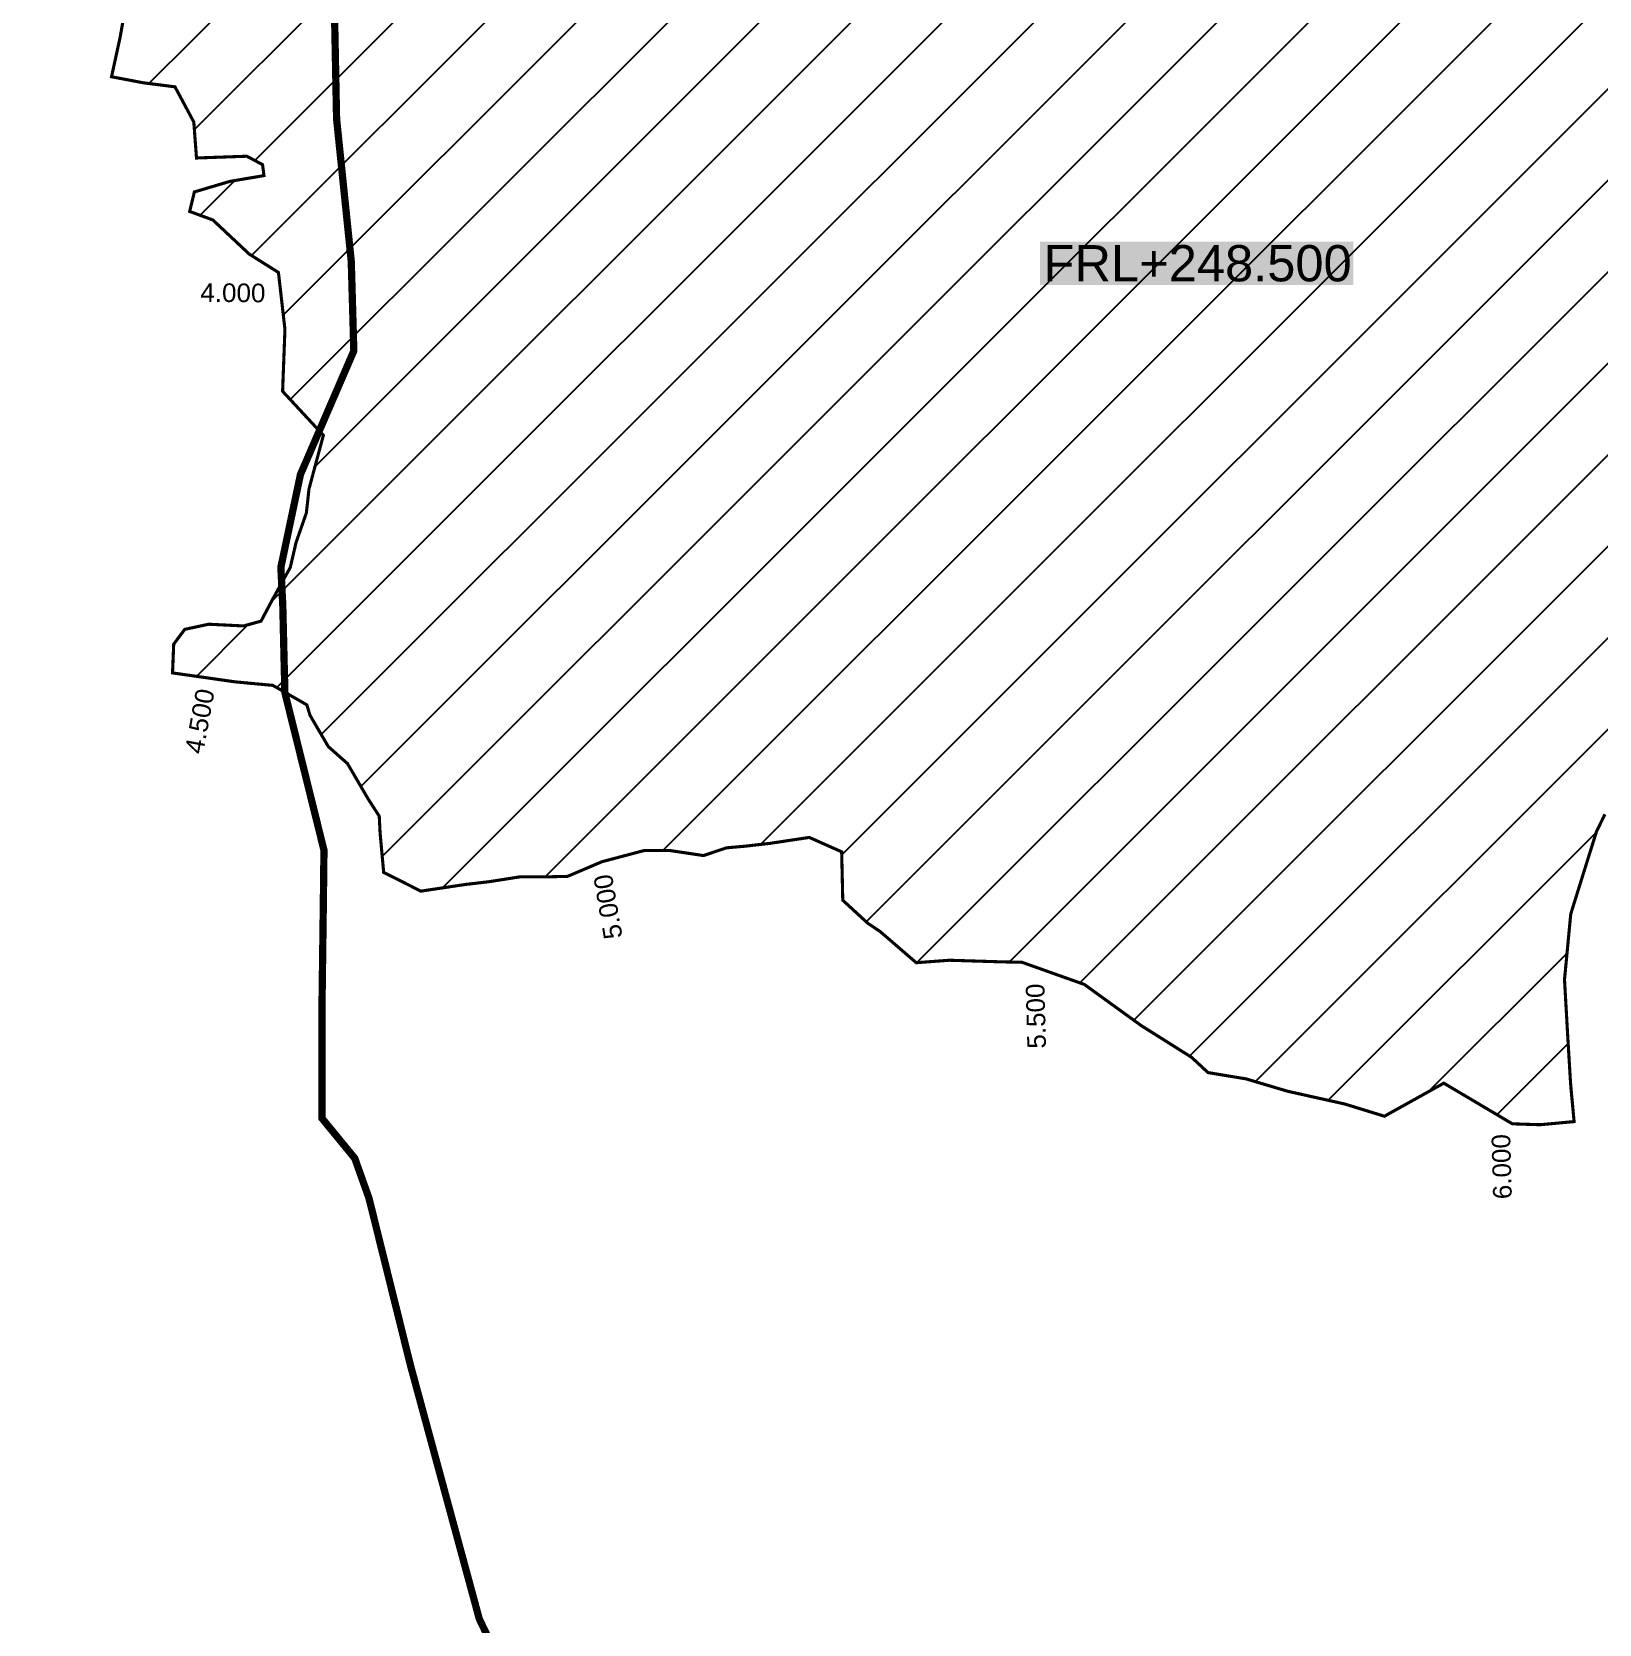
# Model space of a CAD drawing. Header units: inches. Extents: x 174104 to 230935, y 1583276 to 1631460.
# Drawn here: x 191586 to 193099, y 1608136 to 1609675 of the extents above; entities that cross this region are included whole.
import ezdxf
from ezdxf.enums import TextEntityAlignment as Align

# ---------------------------------------------------------------- set-up
doc = ezdxf.new("R2010")
doc.units = ezdxf.units.IN
doc.header["$LTSCALE"] = 15
doc.header["$MEASUREMENT"] = 0
doc.linetypes.add('HIDDEN2', pattern=[0.1875, 0.125, -0.0625])
for name, color, linetype in [('CSMark', 72, 'Continuous'), ('STRUCTURE', 5, 'Continuous'), ('text2', 7, 'Continuous'), ('VILLAGE BOUNDRY', 5, 'Continuous')]:
    doc.layers.add(name, color=color, linetype=linetype)
doc.styles.get("Standard").update_dxf_attribs({"font": 'arial.ttf'})

msp = doc.modelspace()

# ---------------------------------------------------------------- hatches: boundary and pattern name
at = {"layer": 'text2'}
h = msp.add_hatch(dxfattribs=at)
h.set_pattern_fill('ANSI31', color=4, scale=500)
edge = h.paths.add_edge_path()
edge.add_line((193072.047, 1608656.197), (193075.28, 1608621.83))
edge.add_line((193075.28, 1608621.83), (193042.391, 1608618.792))
edge.add_line((193042.391, 1608618.792), (193015.613, 1608619.682))
edge.add_line((193015.613, 1608619.682), (192949.437, 1608658.959))
edge.add_line((192949.437, 1608658.959), (192892.073, 1608627.018))
edge.add_line((192892.073, 1608627.018), (192853.739, 1608638.826))
edge.add_line((192853.739, 1608638.826), (192798.668, 1608651.126))
edge.add_line((192798.668, 1608651.126), (192758.483, 1608663.086))
edge.add_line((192758.483, 1608663.086), (192721.694, 1608669.166))
edge.add_line((192721.694, 1608669.166), (192705.876, 1608683.903))
edge.add_line((192705.876, 1608683.903), (192657.044, 1608714.682))
edge.add_line((192657.044, 1608714.682), (192602.323, 1608754.298))
edge.add_line((192602.323, 1608754.298), (192542.095, 1608775.732))
edge.add_line((192542.095, 1608775.732), (192520.301, 1608776.213))
edge.add_line((192520.301, 1608776.213), (192471.881, 1608777.712))
edge.add_line((192471.881, 1608777.712), (192439.916, 1608775.336))
edge.add_line((192439.916, 1608775.336), (192405.025, 1608805.481))
edge.add_line((192405.025, 1608805.481), (192393.17, 1608813.432))
edge.add_line((192393.17, 1608813.432), (192368.967, 1608835.668))
edge.add_line((192368.967, 1608835.668), (192367.896, 1608882.485))
edge.add_line((192367.896, 1608882.485), (192336.607, 1608896.374))
edge.add_line((192336.607, 1608896.374), (192298.694, 1608890.646))
edge.add_line((192298.694, 1608890.646), (192274.076, 1608887.855))
edge.add_line((192274.076, 1608887.855), (192256.596, 1608886.329))
edge.add_line((192256.596, 1608886.329), (192234.462, 1608878.841))
edge.add_line((192234.462, 1608878.841), (192201.57, 1608883.786))
edge.add_line((192201.57, 1608883.786), (192176.851, 1608883.63))
edge.add_line((192176.851, 1608883.63), (192136.411, 1608872.911))
edge.add_line((192136.411, 1608872.911), (192103.134, 1608858.755))
edge.add_line((192103.134, 1608858.755), (192083.854, 1608858.302))
edge.add_line((192083.854, 1608858.302), (192056.623, 1608858.219))
edge.add_line((192056.623, 1608858.219), (192027.847, 1608853.663))
edge.add_line((192027.847, 1608853.663), (192004.136, 1608850.875))
edge.add_line((192004.136, 1608850.875), (191961.465, 1608844.482))
edge.add_line((191961.465, 1608844.482), (191925.58, 1608862.578))
edge.add_line((191925.58, 1608862.578), (191922.139, 1608900.328))
edge.add_line((191922.139, 1608900.328), (191921.295, 1608916.951))
edge.add_line((191921.295, 1608916.951), (191910.643, 1608933.437))
edge.add_line((191910.643, 1608933.437), (191890.624, 1608967.724))
edge.add_line((191890.624, 1608967.724), (191872.119, 1608984.112))
edge.add_line((191872.119, 1608984.112), (191854.419, 1609014.384))
edge.add_line((191854.419, 1609014.384), (191851.378, 1609024.447))
edge.add_line((191851.378, 1609024.447), (191818.602, 1609043.259))
edge.add_line((191818.602, 1609043.259), (191782.08, 1609046.689))
edge.add_line((191782.08, 1609046.689), (191721.659, 1609055.317))
edge.add_line((191721.659, 1609055.317), (191722.77721, 1609083.0799))
edge.add_line((191722.77721, 1609083.0799), (191733.48263, 1609097.41259))
edge.add_line((191733.48263, 1609097.41259), (191756.565, 1609102.36))
edge.add_line((191756.565, 1609102.36), (191790.261, 1609100.698))
edge.add_line((191790.261, 1609100.698), (191807.123, 1609105.317))
edge.add_line((191807.123, 1609105.317), (191819.558, 1609128.759))
edge.add_line((191819.558, 1609128.759), (191835.346, 1609157.152))
edge.add_line((191835.346, 1609157.152), (191841.005, 1609181.497))
edge.add_line((191841.005, 1609181.497), (191850.91, 1609209.88))
edge.add_line((191850.91, 1609209.88), (191853.445, 1609233.052))
edge.add_line((191853.445, 1609233.052), (191867.34, 1609284.928))
edge.add_line((191867.34, 1609284.928), (191827.958, 1609327.388))
edge.add_line((191827.958, 1609327.388), (191830.22, 1609387.269))
edge.add_line((191830.22, 1609387.269), (191823.935, 1609442.214))
edge.add_line((191823.935, 1609442.214), (191795.654, 1609460.035))
edge.add_line((191795.654, 1609460.035), (191760.597, 1609492.938))
edge.add_line((191760.597, 1609492.938), (191738.2, 1609501.15))
edge.add_line((191738.2, 1609501.15), (191742.761, 1609520.015))
edge.add_line((191742.761, 1609520.015), (191777.192, 1609530.242))
edge.add_line((191777.192, 1609530.242), (191809.97, 1609535.793))
edge.add_line((191809.97, 1609535.793), (191808.59498, 1609546.40489))
edge.add_line((191808.59498, 1609546.40489), (191793.36931, 1609554.52038))
edge.add_line((191793.36931, 1609554.52038), (191744.793, 1609552.805))
edge.add_line((191744.793, 1609552.805), (191742.21, 1609587.508))
edge.add_line((191742.21, 1609587.508), (191724.028, 1609621.575))
edge.add_line((191724.028, 1609621.575), (191693.64, 1609625.427))
edge.add_line((191693.64, 1609625.427), (191662.736, 1609631.285))
edge.add_line((191662.736, 1609631.285), (191670.911, 1609668.846))
edge.add_line((191670.911, 1609668.846), (191677.145, 1609703.665))
edge.add_line((191677.145, 1609703.665), (191680.613, 1609721.321))
edge.add_line((191680.613, 1609721.321), (191670.201, 1609735.328))
edge.add_line((191670.201, 1609735.328), (191651.538, 1609752.232))
edge.add_line((191651.538, 1609752.232), (191636.316, 1609772.505))
edge.add_line((191636.316, 1609772.505), (191622.606, 1609793.342))
edge.add_line((191622.606, 1609793.342), (191625.372, 1609821.116))
edge.add_line((191625.372, 1609821.116), (191607.523, 1609854.827))
edge.add_line((191607.523, 1609854.827), (191604.266, 1609880.593))
edge.add_line((191604.266, 1609880.593), (191609.098, 1609905.358))
edge.add_line((191609.098, 1609905.358), (191612.554, 1609933.887))
edge.add_line((191612.554, 1609933.887), (191617.244, 1609953.941))
edge.add_line((191617.244, 1609953.941), (191630.077, 1609971.96))
edge.add_line((191630.077, 1609971.96), (191643.021, 1609989.6))
edge.add_line((191643.021, 1609989.6), (191660.606, 1610009.347))
edge.add_line((191660.606, 1610009.347), (191670.258, 1610024.863))
edge.add_line((191670.258, 1610024.863), (191668.907, 1610040.804))
edge.add_line((191668.907, 1610040.804), (191673.203, 1610058.291))
edge.add_line((191673.203, 1610058.291), (191664.424, 1610071.013))
edge.add_line((191664.424, 1610071.013), (191646.732, 1610076.85))
edge.add_line((191646.732, 1610076.85), (191637.24, 1610085.512))
edge.add_line((191637.24, 1610085.512), (191634.712, 1610104.601))
edge.add_line((191634.712, 1610104.601), (191609.099, 1610118.76))
edge.add_line((191609.099, 1610118.76), (191585.79, 1610125.279))
edge.add_line((191585.79, 1610125.279), (191589.017, 1610149.983))
edge.add_line((191589.017, 1610149.983), (191620.36791, 1610172.58103))
edge.add_line((191620.36791, 1610172.58103), (191625.84647, 1610190.04984))
edge.add_line((191625.84647, 1610190.04984), (191626.193, 1610214.554))
edge.add_line((191626.193, 1610214.554), (191615.411, 1610231.613))
edge.add_line((191615.411, 1610231.613), (191643.754, 1610246.444))
edge.add_line((191643.754, 1610246.444), (191669.045, 1610277.822))
edge.add_line((191669.045, 1610277.822), (191680.989, 1610313.95))
edge.add_line((191680.989, 1610313.95), (191690.159, 1610341.873))
edge.add_line((191690.159, 1610341.873), (191702.028, 1610357.422))
edge.add_line((191702.028, 1610357.422), (191716.138, 1610371.108))
edge.add_line((191716.138, 1610371.108), (191735.485, 1610396.513))
edge.add_line((191735.485, 1610396.513), (191756.57, 1610382.701))
edge.add_line((191756.57, 1610382.701), (191782.461, 1610374.527))
edge.add_line((191782.461, 1610374.527), (191802.128, 1610362.76))
edge.add_line((191802.128, 1610362.76), (191842.135, 1610347.113))
edge.add_line((191842.135, 1610347.113), (191868.892, 1610345.344))
edge.add_line((191868.892, 1610345.344), (191901.3, 1610350.744))
edge.add_line((191901.3, 1610350.744), (191930.61159, 1610356.75212))
edge.add_line((191930.61159, 1610356.75212), (191953.20882, 1610354.87014))
edge.add_line((191953.20882, 1610354.87014), (191976.85224, 1610353.40637))
edge.add_line((191976.85224, 1610353.40637), (192006.98193, 1610343.78737))
edge.add_line((192006.98193, 1610343.78737), (192038.367, 1610333.33194))
edge.add_line((192038.367, 1610333.33194), (192079.658, 1610334.899))
edge.add_line((192079.658, 1610334.899), (192089.42678, 1610316.13827))
edge.add_line((192089.42678, 1610316.13827), (192094.88056, 1610295.17472))
edge.add_line((192094.88056, 1610295.17472), (192093.649, 1610291.576))
edge.add_line((192093.649, 1610291.576), (192100.929, 1610264.891))
edge.add_line((192100.929, 1610264.891), (192129.49116, 1610247.79706))
edge.add_line((192129.49116, 1610247.79706), (192137.503, 1610245.311))
edge.add_line((192137.503, 1610245.311), (192189.79722, 1610251.485))
edge.add_line((192189.79722, 1610251.485), (192224.357, 1610253.739))
edge.add_line((192224.357, 1610253.739), (192256.478, 1610231.04))
edge.add_line((192256.478, 1610231.04), (192268.583, 1610202.595))
edge.add_line((192268.583, 1610202.595), (192283.417, 1610167.308))
edge.add_line((192283.417, 1610167.308), (192317.051, 1610125.163))
edge.add_line((192317.051, 1610125.163), (192322.88, 1610097.141))
edge.add_line((192322.88, 1610097.141), (192326.047, 1610079.285))
edge.add_line((192326.047, 1610079.285), (192335.802, 1610052.721))
edge.add_line((192335.802, 1610052.721), (192343.378, 1610033.268))
edge.add_line((192343.378, 1610033.268), (192359.05, 1610012.112))
edge.add_line((192359.05, 1610012.112), (192381.542, 1609993.935))
edge.add_line((192381.542, 1609993.935), (192396.26, 1609968.445))
edge.add_line((192396.26, 1609968.445), (192410.121, 1609944.815))
edge.add_line((192410.121, 1609944.815), (192419.591, 1609926.489))
edge.add_line((192419.591, 1609926.489), (192428.718, 1609900.313))
edge.add_line((192428.718, 1609900.313), (192450.638, 1609888.186))
edge.add_line((192450.638, 1609888.186), (192471.546, 1609862.563))
edge.add_line((192471.546, 1609862.563), (192496.697, 1609835.53))
edge.add_line((192496.697, 1609835.53), (192518.823, 1609827.13))
edge.add_line((192518.823, 1609827.13), (192550.34, 1609809.482))
edge.add_line((192550.34, 1609809.482), (192574.957, 1609795.936))
edge.add_line((192574.957, 1609795.936), (192625.038, 1609796.055))
edge.add_line((192625.038, 1609796.055), (192673.218, 1609796.387))
edge.add_line((192673.218, 1609796.387), (192701.91, 1609802.071))
edge.add_line((192701.91, 1609802.071), (192737.257, 1609810.171))
edge.add_line((192737.257, 1609810.171), (192760.8, 1609813.731))
edge.add_line((192760.8, 1609813.731), (192792.63918, 1609816.14311))
edge.add_line((192792.63918, 1609816.14311), (192813.157, 1609819.64))
edge.add_line((192813.157, 1609819.64), (192846.574, 1609813.447))
edge.add_line((192846.574, 1609813.447), (192872.509, 1609801.976))
edge.add_line((192872.509, 1609801.976), (192906.76, 1609777.22))
edge.add_line((192906.76, 1609777.22), (192940.773, 1609753.467))
edge.add_line((192940.773, 1609753.467), (193011.909, 1609739.428))
edge.add_line((193011.909, 1609739.428), (193119.89, 1609772.07))
edge.add_line((193119.89, 1609772.07), (193170.768, 1609790.48))
edge.add_line((193170.768, 1609790.48), (193208.411, 1609810.574))
edge.add_line((193208.411, 1609810.574), (193274.262, 1609804.198))
edge.add_line((193274.262, 1609804.198), (193309.332, 1609812.229))
edge.add_line((193309.332, 1609812.229), (193337.285, 1609849.117))
edge.add_line((193337.285, 1609849.117), (193358.222, 1609865.482))
edge.add_line((193358.222, 1609865.482), (193385.102, 1609884.155))
edge.add_line((193385.102, 1609884.155), (193413.72, 1609895.935))
edge.add_line((193413.72, 1609895.935), (193423.619, 1609890.194))
edge.add_line((193423.619, 1609890.194), (193426.766, 1609880.997))
edge.add_line((193426.766, 1609880.997), (193432.411, 1609869.311))
edge.add_line((193432.411, 1609869.311), (193451.38348, 1609861.07638))
edge.add_line((193451.38348, 1609861.07638), (193442.20977, 1609849.5947))
edge.add_line((193442.20977, 1609849.5947), (193418.39253, 1609838.08552))
edge.add_line((193418.39253, 1609838.08552), (193404.53769, 1609819.02936))
edge.add_line((193404.53769, 1609819.02936), (193401.939, 1609801.711))
edge.add_line((193401.939, 1609801.711), (193407.74914, 1609786.66832))
edge.add_line((193407.74914, 1609786.66832), (193415.01957, 1609776.76491))
edge.add_line((193415.01957, 1609776.76491), (193417.071, 1609772.905))
edge.add_line((193417.071, 1609772.905), (193431.598, 1609763.361))
edge.add_line((193431.598, 1609763.361), (193473.399, 1609758.743))
edge.add_line((193473.399, 1609758.743), (193515.338, 1609752.65))
edge.add_line((193515.338, 1609752.65), (193544.761, 1609745.702))
edge.add_line((193544.761, 1609745.702), (193584.28, 1609734.739))
edge.add_line((193584.28, 1609734.739), (193604.90878, 1609715.82883))
edge.add_line((193604.90878, 1609715.82883), (193610.703, 1609687.463))
edge.add_line((193610.703, 1609687.463), (193634.705, 1609643.582))
edge.add_line((193634.705, 1609643.582), (193671.387, 1609585.358))
edge.add_line((193671.387, 1609585.358), (193711.227, 1609550.944))
edge.add_line((193711.227, 1609550.944), (193660.367, 1609509.33))
edge.add_line((193660.367, 1609509.33), (193604.927, 1609440.802))
edge.add_line((193604.927, 1609440.802), (193577.017, 1609410.256))
edge.add_line((193577.017, 1609410.256), (193522.561, 1609367.666))
edge.add_line((193522.561, 1609367.666), (193465.755, 1609290.323))
edge.add_line((193465.755, 1609290.323), (193430.378, 1609256.742))
edge.add_line((193430.378, 1609256.742), (193400.324, 1609205.414))
edge.add_line((193400.324, 1609205.414), (193392.37043, 1609191.12141))
edge.add_line((193392.37043, 1609191.12141), (193368, 1609136))
edge.add_line((193368, 1609136), (193312.619, 1609143.084))
edge.add_line((193312.619, 1609143.084), (193288.876, 1609126.024))
edge.add_line((193288.876, 1609126.024), (193256.478, 1609094.214))
edge.add_line((193256.478, 1609094.214), (193201.649, 1609037.095))
edge.add_line((193201.649, 1609037.095), (193156.581, 1608992.89))
edge.add_line((193156.581, 1608992.89), (193130.704, 1608961.01))
edge.add_line((193130.704, 1608961.01), (193105.075, 1608918.704))
edge.add_line((193105.075, 1608918.704), (193096.96, 1608902.235))
edge.add_line((193096.96, 1608902.235), (193072.04954, 1608822.45963))
edge.add_line((193072.04954, 1608822.45963), (193066.00536, 1608759.03356))
edge.add_line((193066.00536, 1608759.03356), (193069.02745, 1608705.87647))
edge.add_line((193069.02745, 1608705.87647), (193071.87336, 1608658.62033))
h.paths.add_polyline_path([(192550.08059, 1609414.36886), (192865.24771, 1609414.36886), (192865.24771, 1609486.49369), (192550.08059, 1609486.49369)], flags=24)

# ---------------------------------------------------------------- linework, layer by layer
at = {"color": 5, "const_width": 3, "elevation": 248.5}
for points in [[(193072.047, 1608656.197), (193075.28, 1608621.83), (193042.391, 1608618.792), (193015.613, 1608619.682), (192949.437, 1608658.959), (192892.073, 1608627.018), (192853.739, 1608638.826), (192798.668, 1608651.126), (192758.483, 1608663.086), (192721.694, 1608669.166), (192705.876, 1608683.903), (192657.044, 1608714.682), (192602.323, 1608754.298), (192542.095, 1608775.732), (192520.301, 1608776.213), (192471.881, 1608777.712), (192439.916, 1608775.336), (192405.025, 1608805.481), (192393.17, 1608813.432), (192368.967, 1608835.668), (192367.896, 1608882.485), (192336.607, 1608896.374), (192298.694, 1608890.646), (192274.076, 1608887.855), (192256.596, 1608886.329), (192234.462, 1608878.841), (192201.57, 1608883.786), (192176.851, 1608883.63), (192136.411, 1608872.911), (192103.134, 1608858.755), (192083.854, 1608858.302), (192056.623, 1608858.219), (192027.847, 1608853.663), (192004.136, 1608850.875), (191961.465, 1608844.482), (191925.58, 1608862.578), (191922.139, 1608900.328), (191921.295, 1608916.951), (191910.643, 1608933.437), (191890.624, 1608967.724), (191872.119, 1608984.112), (191854.419, 1609014.384), (191851.378, 1609024.447), (191818.602, 1609043.259), (191782.08, 1609046.689), (191721.659, 1609055.317), (191722.77721, 1609083.0799), (191733.48263, 1609097.41259), (191756.565, 1609102.36), (191790.261, 1609100.698), (191807.123, 1609105.317), (191819.558, 1609128.759), (191835.346, 1609157.152), (191841.005, 1609181.497), (191850.91, 1609209.88), (191853.445, 1609233.052), (191867.34, 1609284.928), (191827.958, 1609327.388), (191830.22, 1609387.269), (191823.935, 1609442.214), (191795.654, 1609460.035), (191760.597, 1609492.938), (191738.2, 1609501.15), (191742.761, 1609520.015), (191777.192, 1609530.242), (191809.97, 1609535.793), (191808.59498, 1609546.40489), (191793.36931, 1609554.52038), (191744.793, 1609552.805), (191742.21, 1609587.508), (191724.028, 1609621.575), (191693.64, 1609625.427), (191662.736, 1609631.285), (191670.911, 1609668.846), (191677.145, 1609703.665)], [(193105.075, 1608918.704), (193096.96, 1608902.235), (193072.04954, 1608822.45963), (193066.00536, 1608759.03356), (193069.02745, 1608705.87647), (193071.87336, 1608658.62033)]]:
    msp.add_lwpolyline(points, dxfattribs=at)
at = {"color": 5, "elevation": 248.5}
msp.add_lwpolyline([(193105.075, 1608918.704, 3, 3, 0), (193096.96, 1608902.235, 3, 3, 0), (193072.04954, 1608822.45963, 3, 3, 0), (193066.00536, 1608759.03356, 3, 3, 0), (193069.02745, 1608705.87647, 3, 3, 0), (193071.87336, 1608658.62033, 3, 3, 0), (193075.28, 1608621.83, 3, 3, 0), (193042.391, 1608618.792, 3, 3, 0), (193015.613, 1608619.682, 3, 3, 0), (192949.437, 1608658.959, 3, 3, 0), (192892.073, 1608627.018, 3, 3, 0), (192853.739, 1608638.826, 3, 3, 0), (192798.668, 1608651.126, 3, 3, 0), (192758.483, 1608663.086, 3, 3, 0), (192721.694, 1608669.166, 3, 3, 0), (192705.876, 1608683.903, 3, 3, 0), (192657.044, 1608714.682, 3, 3, 0), (192602.323, 1608754.298, 3, 3, 0), (192542.095, 1608775.732, 3, 3, 0), (192520.301, 1608776.213, 3, 3, 0), (192471.881, 1608777.712, 3, 3, 0), (192439.916, 1608775.336, 3, 3, 0), (192405.025, 1608805.481, 3, 3, 0), (192393.17, 1608813.432, 3, 3, 0), (192368.967, 1608835.668, 3, 3, 0), (192367.896, 1608882.485, 3, 3, 0), (192336.607, 1608896.374, 3, 3, 0), (192298.694, 1608890.646, 3, 3, 0), (192274.076, 1608887.855, 3, 3, 0), (192256.596, 1608886.329, 3, 3, 0), (192234.462, 1608878.841, 3, 3, 0), (192201.57, 1608883.786, 3, 3, 0), (192176.851, 1608883.63, 3, 3, 0), (192136.411, 1608872.911, 3, 3, 0), (192103.134, 1608858.755, 3, 3, 0), (192083.854, 1608858.302, 3, 3, 0), (192056.623, 1608858.219, 3, 3, 0), (192027.847, 1608853.663, 3, 3, 0), (192004.136, 1608850.875, 3, 3, 0), (191961.465, 1608844.482, 3, 3, 0), (191925.58, 1608862.578, 3, 3, 0), (191922.139, 1608900.328, 3, 3, 0), (191921.295, 1608916.951, 3, 3, 0), (191910.643, 1608933.437, 3, 3, 0), (191890.624, 1608967.724, 3, 3, 0), (191872.119, 1608984.112, 3, 3, 0), (191854.419, 1609014.384, 3, 3, 0), (191851.378, 1609024.447, 3, 3, 0), (191818.602, 1609043.259, 3, 3, 0), (191782.08, 1609046.689, 3, 3, 0), (191721.659, 1609055.317, 3, 3, 0), (191722.77721, 1609083.0799, 3, 3, 0), (191733.48263, 1609097.41259, 3, 3, 0), (191756.565, 1609102.36, 3, 3, 0), (191790.261, 1609100.698, 3, 3, 0), (191807.123, 1609105.317, 3, 3, 0), (191819.558, 1609128.759, 3, 3, 0), (191835.346, 1609157.152, 3, 3, 0), (191841.005, 1609181.497, 3, 3, 0), (191850.91, 1609209.88, 3, 3, 0), (191853.445, 1609233.052, 3, 3, 0), (191867.34, 1609284.928, 3, 3, 0), (191827.958, 1609327.388, 3, 3, 0), (191830.22, 1609387.269, 3, 3, 0), (191823.935, 1609442.214, 3, 3, 0), (191795.654, 1609460.035, 3, 3, 0), (191760.597, 1609492.938, 3, 3, 0), (191738.2, 1609501.15, 3, 3, 0), (191742.761, 1609520.015, 3, 3, 0), (191777.192, 1609530.242, 3, 3, 0), (191809.97, 1609535.793, 3, 3, 0), (191808.59498, 1609546.40489, 3, 3, 0), (191793.36931, 1609554.52038, 3, 3, 0), (191744.793, 1609552.805, 3, 3, 0), (191742.21, 1609587.508, 3, 3, 0), (191724.028, 1609621.575, 3, 3, 0), (191693.64, 1609625.427, 3, 3, 0), (191662.736, 1609631.285, 3, 3, 0), (191670.911, 1609668.846, 3, 3, 0), (191677.145, 1609703.665, 3, 3, 0)], format="xyseb", dxfattribs=at)
at = {"color": 3}
for p in [(191668.01627, 1609655.54581, 248.5), (191687.46685, 1609626.59715, 248.5), (191730.18941, 1609610.03057, 248.5), (191744.02635, 1609563.1051, 248.5), (191784.43969, 1609554.20505, 248.5), (191797.04331, 1609533.60385, 248.5), (191748.56222, 1609521.73813, 248.5), (191761.09626, 1609492.46941, 248.5), (191797.85844, 1609458.64589, 248.5), (191826.11451, 1609423.16022, 248.5), (191829.69626, 1609373.40415, 248.5), (191830.64483, 1609324.49118, 248.5), (191864.64645, 1609287.83207, 248.5), (191855.42831, 1609240.45656, 248.5), (191844.64174, 1609191.91815, 248.5), (191828.55769, 1609144.94396, 248.5), (191752.92267, 1609101.57931, 248.5), (191802.3535, 1609104.01049, 248.5), (191722.28506, 1609070.86082, 248.5), (191755.75668, 1609050.44792, 248.5), (191805.38709, 1609044.50009, 248.5), (191850.45517, 1609024.97666, 248.5), (191874.63191, 1608981.88657, 248.5), (191905.06379, 1608942.99264, 248.5), (191922.3807, 1608897.67644, 248.5), (192328.57994, 1608895.16125, 248.5), (192180.74565, 1608883.65458, 248.5), (192279.04498, 1608888.41834, 248.5), (193094.40837, 1608894.06344, 248.5), (192132.48286, 1608871.23997, 248.5), (192230.42101, 1608879.44852, 248.5), (192368.07093, 1608874.83827, 248.5), (191938.75559, 1608855.93384, 248.5), (192035.2991, 1608854.84286, 248.5), (192085.03304, 1608858.3297, 248.5), (191985.76036, 1608848.12195, 248.5), (193079.50516, 1608846.33615, 248.5), (192376.93444, 1608828.34808, 248.5), (192415.3753, 1608796.53859, 248.5), (193069.67919, 1608797.5858, 248.5), (192457.43626, 1608776.6383, 248.5), (192507.3794, 1608776.61303, 248.5), (192556.48388, 1608770.61127, 248.5), (192603.41214, 1608753.5095, 248.5), (193066.64523, 1608747.77863, 248.5), (192643.9126, 1608724.18865, 248.5), (192685.62832, 1608696.66519, 248.5), (193069.51018, 1608697.86081, 248.5), (192726.0812, 1608668.44094, 248.5), (192774.92876, 1608658.19136, 248.5), (192960.64655, 1608652.30587, 248.5), (192823.29293, 1608645.62607, 248.5), (192917.14126, 1608640.97633, 248.5), (193072.85885, 1608647.97744, 248.5), (192871.70955, 1608633.29054, 248.5), (193003.64357, 1608626.78614, 248.5), (193051.63993, 1608619.64634, 248.5)]:
    msp.add_point(p, dxfattribs=at)
at = {"color": 2}
for p in [(191826.11451, 1609423.16022, 248.5), (191755.75668, 1609050.44792, 248.5), (192132.48286, 1608871.23997, 248.5), (192556.48388, 1608770.61127, 248.5), (193003.64357, 1608626.78614, 248.5)]:
    msp.add_point(p, dxfattribs=at)
at = {"layer": 'VILLAGE BOUNDRY', "linetype": 'HIDDEN2', "ltscale": 20, "const_width": 7}
msp.add_lwpolyline([(191876.69726, 1609763.64204), (191880.09656, 1609590.60158), (191894.26615, 1609452.93154), (191896.74714, 1609366.44017), (191845.21225, 1609247.04899), (191826.27047, 1609157.37156), (191828.11898, 1609120.91349), (191830.14444, 1609036.35467), (191867.90577, 1608884.04699), (191867.38792, 1608839.42123), (191866.10969, 1608741.93947), (191866.0491, 1608624.90846), (191897.66301, 1608586.36043), (191911.40385, 1608547.69177), (191951.54628, 1608386.01377), (192017.93538, 1608141.27623), (192094.37522, 1607982.14728)], dxfattribs=at)

# ---------------------------------------------------------------- texts
at = {"layer": 'CSMark', "color": 1}
for s, rotation, p in [('4.000', 359.49677902, (191748.49628, 1609422.89294)), ('4.500', 79.52092182, (191742.13363, 1608977.78108)), ('5.000', 99.68997707, (192147.49706, 1608798.35253)), ('5.500', 91.49008539, (192556.27954, 1608692.25648)), ('6.000', 91.49008539, (193006.12607, 1608546.82456))]:
    msp.add_text(s, height=18, rotation=rotation, dxfattribs=at).set_placement(p, align=Align.MIDDLE_LEFT)
at = {"layer": 'STRUCTURE', "color": 5, "insert": (192562.8415, 1609468.62363), "char_height": 35, "width": 295.6774216, "attachment_point": 1, "bg_fill": 1, "box_fill_scale": 1.1, "bg_fill_color": 7, "bg_fill_true_color": 16777215, "bg_fill_transparency": 0}
msp.add_mtext('FRL+248.500', dxfattribs=at)

doc.saveas('drawing.dxf')
